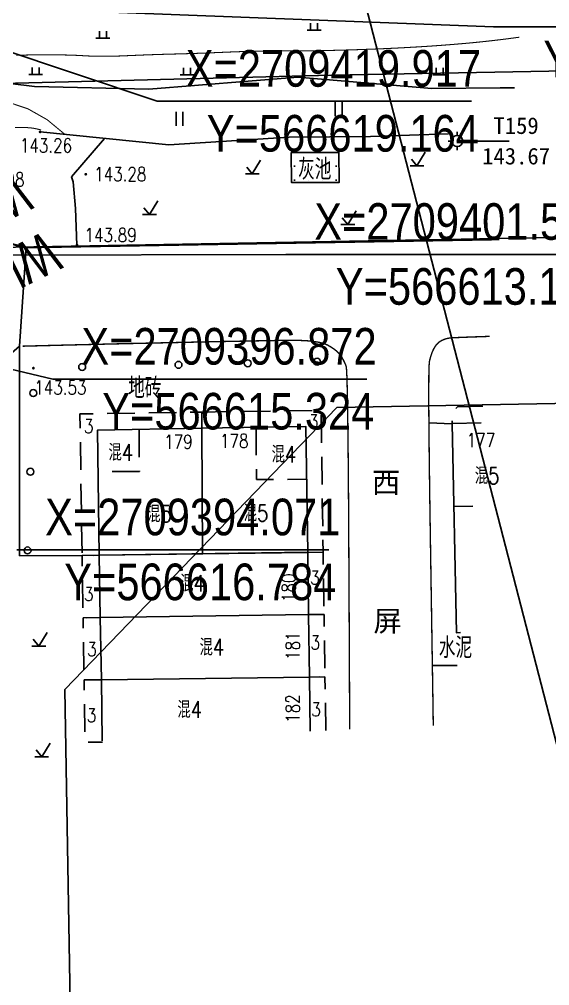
# Model space of a CAD drawing. Extents: x 529262 to 576451, y 2694391 to 2717535.
# Drawn here: x 566630.6 to 566668.9, y 2709348.9 to 2709418.7 of the extents above; entities that cross this region are included whole.
import ezdxf
from ezdxf.enums import TextEntityAlignment as Align
from ezdxf.xclip import XClip

# ---------------------------------------------------------------- set-up
doc = ezdxf.new("R2010")
doc.units = 0
doc.header["$XCLIPFRAME"] = 0
doc.linetypes.add('X3', pattern=[5, 4, -1])
doc.linetypes.add('X5', pattern=[3, 2, -1])
for name, color, linetype in [('DGX', 8, 'Continuous'), ('DIM_COOR', 3, 'Continuous'), ('DLDW', 8, 'Continuous'), ('DLSS', 4, 'Continuous'), ('DMTZ', 8, 'Continuous'), ('GCD', 8, 'Continuous'), ('JMD', 8, 'Continuous'), ('KZD', 8, 'Continuous'), ('PP-COM', 7, 'Continuous'), ('RD-中线', 40, 'Continuous'), ('RD-红线', 7, 'Continuous'), ('ZBTZ', 8, 'Continuous'), ('ZJ', 7, 'Continuous'), ('桩号标注_W', 7, 'Continuous')]:
    doc.layers.add(name, color=color, linetype=linetype)
doc.styles.add('_TCH_DIM', font='smsim.shx', dxfattribs={"width": 0.75, "bigfont": 'smfs.shx'})
doc.styles.add('HZ', font='rs.shx', dxfattribs={"width": 0.8, "bigfont": 'hztxt.shx'})
doc.styles.add('NCME', font='smsim.shx', dxfattribs={"width": 0.7, "bigfont": 'smfs.shx'})
doc.styles.add('中等线体', font='')
doc.styles.add('宋体', font='', dxfattribs={"width": 0.75})
doc.styles.get('中等线体').set_extended_font_data('FZZhongDengXian-Z07S')
doc.styles.get('宋体').set_extended_font_data('SimSun')
doc.linetypes.add('10421', pattern='A,2,[150,AAA.SHX,S=0.5,R=0,X=0,Y=0.5],1e-11', length=2)
doc.linetypes.add('1161', pattern='A,0,[149,AAA.SHX,S=0.15,R=0,X=0,Y=0],-1.6', length=1.6)

# ---------------------------------------------------------------- blocks, each defined once
blk = doc.blocks.new('A$C19FD0107')
at = {"layer": 'RD-中线', "color": 8, "linetype": 'Continuous'}
blk.add_lwpolyline([(-3086.581, 14893.647), (-3108.229, 14899.635, 0.000046), (-3108.317, 14899.659), (-3236.522, 14935.098, 0.007364), (-3240.798, 14936.212), (-3481.528, 14995.181, 0.065736), (-3741.789, 15023.648), (-4056.288, 15016.622, -0.003768), (-4058.096, 15016.595), (-4121.61, 15016.134, 0.002785), (-4122.947, 15016.117), (-4376.617, 15011.447), (-4572.915, 15005.069)], format="xyb", dxfattribs=at)
at = {"layer": 'RD-中线', "color": 8, "linetype": 'Continuous', "flags": 128}
for points in [[(-4490.734, 14139.438, 0), (-4490.29, 14139.417)], [(-3818.251, 14086.168, 0), (-3817.74, 14086.169)]]:
    blk.add_lwpolyline(points, format="xyb", dxfattribs=at)
at = {"layer": 'RD-红线', "color": 8, "linetype": 'Continuous', "flags": 128}
for points in [[(-4139.401, 15027.816), (-4139.826, 15027.808), (-4344.8, 15024.035), (-4408.5, 15022.418), (-4537.848, 15018.215)], [(-4126.34, 15004.052), (-4126.764, 15004.044), (-4344.445, 15000.038)], [(-4364.074, 14979.7), (-4357.856, 14615.297)]]:
    blk.add_lwpolyline(points, dxfattribs=at)
at = {"layer": 'RD-红线', "color": 8}
blk.add_lwpolyline([(-4344.445, 15000.038), (-4364.074, 14979.7, 0.41382)], format="xyb", dxfattribs=at)
blk = doc.blocks.new('gc123')
at = {"color": 8}
for p, q in [((0, 0), (1.2, 2)), ((-1, 0), (1, 0)), ((0, 0), (-0.8, 1))]:
    blk.add_line(p, q, dxfattribs=at)
blk = doc.blocks.new('gc170')
at = {"color": 8, "linetype": 'Continuous'}
blk.add_circle((0, 0), 0.5, dxfattribs=at)
blk = doc.blocks.new('gc119')
at = {"color": 8}
for p, q in [((-1, 0), (1, 0)), ((-0.5, 1), (-0.5, 0)), ((0.5, 1), (0.5, 0))]:
    blk.add_line(p, q, dxfattribs=at)
blk = doc.blocks.new('gc121')
at = {"color": 8}
for p, q in [((-0.5, -1), (-0.5, 1)), ((0.5, -1), (0.5, 1))]:
    blk.add_line(p, q, dxfattribs=at)
blk = doc.blocks.new('gc116')
at = {"color": 8}
for p, q in [((-1.3, 0), (-0.8, 0)), ((0, 1.3), (0, 0.8)), ((1.3, 0), (0.8, 0)), ((0, -1.3), (0, -0.8))]:
    blk.add_line(p, q, dxfattribs=at)
blk.add_circle((0, 0), 0.8, dxfattribs=at)
blk.add_point((0, 0), dxfattribs=at)
blk = doc.blocks.new('GC200')
at = {"linetype": 'Continuous', "const_width": 0.2, "flags": 128}
blk.add_lwpolyline([(-0.1, 0, 1), (0.1, 0, 1)], format="xyb", close=True, dxfattribs=at)

msp = doc.modelspace()

# ---------------------------------------------------------------- hatches: boundary and pattern name
at = {"layer": 'DLDW', "linetype": 'Continuous'}
h = msp.add_hatch(dxfattribs=at)
h.set_pattern_fill('1061', color=252, scale=0.5, style=0)
h.set_pattern_definition([(0, (114.99765, 2.56804), (0.5, 0.5), [0, -1]), (0, (115.49765, 3.06804), (0.5, 0.5), [0, -1])])
h.paths.add_polyline_path([(566650.267, 2709409.058), (566650.287, 2709406.878), (566653.708, 2709406.884), (566653.705, 2709409.064)])

# ---------------------------------------------------------------- linework, layer by layer
at = {"layer": 'Defpoints', "color": 1}
msp.add_lwpolyline([(566932.559, 2709241.206), (566701.74, 2709241.206), (566644.973, 2709460.99)], dxfattribs=at)
at = {"layer": 'DGX', "color": 252, "linetype": 'Continuous', "const_width": 0.075, "elevation": 141}
msp.add_lwpolyline([(566630.417, 2709416.067), (566630.881, 2709416.083), (566631.371, 2709416.095), (566631.888, 2709416.102), (566632.404, 2709416.105), (566632.894, 2709416.105), (566633.357, 2709416.102), (566633.794, 2709416.096), (566634.205, 2709416.086), (566634.59, 2709416.073), (566634.948, 2709416.058), (566635.279, 2709416.039), (566635.606, 2709416.021), (566635.95, 2709416.008), (566636.311, 2709416), (566636.688, 2709415.998), (566637.083, 2709416), (566637.494, 2709416.008), (566637.922, 2709416.021), (566638.367, 2709416.039), (566638.819, 2709416.059), (566639.265, 2709416.077), (566639.706, 2709416.095), (566640.143, 2709416.111), (566640.574, 2709416.125), (566641.001, 2709416.139), (566641.422, 2709416.151), (566641.839, 2709416.162), (566642.26, 2709416.173), (566642.694, 2709416.186), (566643.142, 2709416.2), (566643.604, 2709416.216), (566644.079, 2709416.233), (566644.567, 2709416.253), (566645.069, 2709416.273), (566645.585, 2709416.296), (566646.113, 2709416.317), (566646.655, 2709416.336), (566647.209, 2709416.352), (566647.776, 2709416.365), (566648.356, 2709416.374), (566648.948, 2709416.381), (566649.554, 2709416.385), (566650.172, 2709416.386), (566650.812, 2709416.387), (566651.48, 2709416.393), (566652.179, 2709416.403), (566652.907, 2709416.417), (566653.665, 2709416.435), (566654.452, 2709416.457), (566655.268, 2709416.484), (566656.114, 2709416.515), (566656.969, 2709416.549), (566657.811, 2709416.588), (566658.641, 2709416.632), (566659.458, 2709416.679), (566660.262, 2709416.73), (566661.053, 2709416.786), (566661.833, 2709416.846), (566662.599, 2709416.91), (566663.357, 2709416.979), (566664.109, 2709417.055), (566664.857, 2709417.138), (566665.6, 2709417.227), (566666.338, 2709417.323), (566666.721, 2709417.376)], dxfattribs=at)
at = {"layer": 'DGX', "color": 252, "linetype": 'Continuous', "const_width": 0.075, "flags": 128}
for points in [[(566621.077, 2709410.9), (566622.999, 2709411.833), (566624.831, 2709412.479), (566626.574, 2709412.84), (566628.226, 2709412.916), (566629.788, 2709412.705), (566631.26, 2709412.209), (566632.643, 2709411.427), (566633.935, 2709410.36)], [(566630.326, 2709410.856), (566630.646, 2709410.865), (566630.949, 2709410.863), (566631.235, 2709410.849), (566631.505, 2709410.824), (566631.757, 2709410.787), (566631.992, 2709410.738), (566632.21, 2709410.678)]]:
    msp.add_lwpolyline(points, dxfattribs=at)
at = {"layer": 'DIM_COOR', "color": 3}
for p, q in [((566614.474, 2709420.049), (566664.856, 2709418.115)), ((566619.164, 2709419.917), (566640.587, 2709412.753)), ((566664.856, 2709418.115), (566687.543, 2709418.115)), ((566640.587, 2709412.753), (566663.26, 2709412.753)), ((566613.106, 2709401.583), (566649.859, 2709401.703)), ((566649.859, 2709401.703), (566672.518, 2709401.703)), ((566615.324, 2709396.872), (566633.06, 2709392.697)), ((566633.06, 2709392.697), (566655.719, 2709392.697)), ((566630.456, 2709380.379), (566652.977, 2709380.379))]:
    msp.add_line(p, q, dxfattribs=at)
at = {"layer": 'DLDW', "color": 252, "linetype": 'Continuous', "elevation": 143.489, "flags": 128}
msp.add_lwpolyline([(566650.267, 2709409.058), (566650.287, 2709406.878), (566653.708, 2709406.884), (566653.705, 2709409.064)], close=True, dxfattribs=at)
at = {"layer": 'DLSS', "color": 8, "linetype": 'X3', "const_width": 0.15, "flags": 128}
msp.add_lwpolyline([(566631.142, 2709402.181), (566629.437, 2709402.626), (566626.644, 2709406.935), (566623.911, 2709410.946), (566622.515, 2709413.33), (566621.236, 2709415.597), (566620.072, 2709418.911), (566619.603, 2709421.36)], dxfattribs=at)
at = {"layer": 'DLSS', "color": 8, "linetype": 'Continuous', "const_width": 0.1, "flags": 128}
for points in [[(566631.142, 2709402.181), (566665.275, 2709402.763)], [(566660.508, 2709367.692), (566660.508, 2709367.739), (566660.5, 2709368.243), (566660.488, 2709369.086), (566660.47, 2709370.267), (566660.446, 2709371.787), (566660.417, 2709373.645), (566660.383, 2709375.842), (566660.343, 2709378.378), (566660.298, 2709381.252), (566660.255, 2709384.114), (566660.222, 2709386.613), (566660.199, 2709388.75), (566660.185, 2709390.524), (566660.182, 2709391.935), (566660.189, 2709392.983), (566660.206, 2709393.669), (566660.233, 2709393.992), (566660.266, 2709394.131), (566660.302, 2709394.264), (566660.34, 2709394.391), (566660.381, 2709394.512), (566660.424, 2709394.627), (566660.471, 2709394.737), (566660.519, 2709394.841), (566660.571, 2709394.939), (566660.625, 2709395.03), (566660.683, 2709395.115), (566660.744, 2709395.193), (566660.808, 2709395.264), (566660.876, 2709395.328), (566660.947, 2709395.385), (566661.021, 2709395.435), (566661.099, 2709395.479), (566661.178, 2709395.517), (566661.258, 2709395.551), (566661.339, 2709395.581), (566661.42, 2709395.607), (566661.501, 2709395.63), (566661.583, 2709395.648), (566661.665, 2709395.662), (566661.748, 2709395.673), (566661.896, 2709395.683), (566662.174, 2709395.696), (566662.582, 2709395.714), (566663.121, 2709395.734), (566663.789, 2709395.758), (566664.584, 2709395.786)]]:
    msp.add_lwpolyline(points, dxfattribs=at)
at = {"layer": 'DLSS', "color": 8, "linetype": 'Continuous', "const_width": 0.1, "elevation": 143.48, "flags": 128}
msp.add_lwpolyline([(566630.885, 2709395.076), (566632.206, 2709395.111), (566633.542, 2709395.145), (566634.893, 2709395.178), (566636.258, 2709395.211), (566637.639, 2709395.244), (566639.034, 2709395.276), (566640.444, 2709395.308), (566641.869, 2709395.339), (566643.248, 2709395.369), (566644.52, 2709395.396), (566645.684, 2709395.42), (566646.742, 2709395.441), (566647.692, 2709395.46), (566648.535, 2709395.476), (566649.271, 2709395.489), (566649.9, 2709395.499), (566650.451, 2709395.501), (566650.951, 2709395.49), (566651.402, 2709395.466), (566651.802, 2709395.428), (566652.153, 2709395.377), (566652.454, 2709395.313), (566652.705, 2709395.235), (566652.906, 2709395.144), (566653.074, 2709395.046), (566653.229, 2709394.948), (566653.37, 2709394.85), (566653.496, 2709394.751), (566653.608, 2709394.653), (566653.706, 2709394.554), (566653.789, 2709394.455), (566653.859, 2709394.356), (566653.919, 2709394.257), (566653.975, 2709394.16), (566654.027, 2709394.065), (566654.075, 2709393.97), (566654.119, 2709393.877), (566654.159, 2709393.786), (566654.195, 2709393.696), (566654.227, 2709393.607), (566654.255, 2709393.334), (566654.283, 2709392.692), (566654.308, 2709391.681), (566654.332, 2709390.3), (566654.354, 2709388.55), (566654.375, 2709386.431), (566654.394, 2709383.942), (566654.411, 2709381.084), (566654.427, 2709377.915), (566654.445, 2709374.495), (566654.462, 2709370.823), (566654.478, 2709367.415)], dxfattribs=at)
at = {"layer": 'DMTZ', "linetype": '10421', "elevation": 143.26}
msp.add_lwpolyline([(566632.143, 2709410.542), (566641.429, 2709409.597), (566650.111, 2709410.161), (566655.98, 2709410.202), (566661.617, 2709410.404)], dxfattribs=at)
at = {"layer": 'DMTZ', "linetype": '10421', "flags": 128}
msp.add_lwpolyline([(566634.418, 2709407.288), (566634.534, 2709406.948), (566634.707, 2709405.007), (566634.798, 2709402.376)], dxfattribs=at)
at = {"layer": 'JMD', "linetype": 'X5', "flags": 128}
for points, elevation in [([(566651.449, 2709380.189), (566652.561, 2709380.204), (566652.405, 2709390.454), (566643.801, 2709390.323), (566643.808, 2709389.149)], 144.237), ([(566664.085, 2709390.749), (566662.263, 2709390.711), (566661.872, 2709390.276), (566661.88, 2709389.498)], 144.189), ([(566643.808, 2709389.149), (566643.801, 2709390.323), (566635.014, 2709390.189), (566635.17, 2709379.966), (566636.408, 2709379.983)], 144.237), ([(566662, 2709383.499), (566663.37, 2709383.527)], 144.189), ([(566651.449, 2709380.189), (566652.561, 2709380.204), (566652.629, 2709375.717), (566651.511, 2709375.702)], 144.237), ([(566651.511, 2709375.702), (566652.629, 2709375.717), (566652.691, 2709371.209), (566651.572, 2709371.193)], 144.237), ([(566636.481, 2709375.496), (566635.238, 2709375.479), (566635.311, 2709370.989), (566636.565, 2709370.988)], 144.237), ([(566636.565, 2709370.988), (566635.311, 2709370.989), (566635.375, 2709366.485), (566636.632, 2709366.502)], -852.021), ([(566651.572, 2709371.193), (566652.691, 2709371.209), (566652.755, 2709367.336)], 144.237)]:
    msp.add_lwpolyline(points, dxfattribs=dict(at, elevation=elevation))
at = {"layer": 'JMD', "linetype": 'Continuous', "flags": 128}
for points in [[(566636.408, 2709379.983), (566636.285, 2709389.025), (566643.808, 2709389.149), (566643.865, 2709380.085)], [(566643.865, 2709380.085), (566643.808, 2709389.149), (566651.325, 2709389.272), (566651.449, 2709380.189)], [(566636.408, 2709379.983), (566651.449, 2709380.204), (566651.511, 2709375.702), (566636.481, 2709375.496)]]:
    msp.add_lwpolyline(points, close=True, dxfattribs=at)
at = {"layer": 'JMD', "linetype": 'X5', "flags": 128}
for points in [[(566639.285, 2709389.074), (566639.304, 2709386.044), (566636.326, 2709386.025)], [(566647.726, 2709389.213), (566647.749, 2709385.45), (566651.377, 2709385.472)], [(566636.408, 2709379.983), (566635.17, 2709379.966), (566635.238, 2709375.479), (566636.481, 2709375.496)]]:
    msp.add_lwpolyline(points, dxfattribs=at)
at = {"layer": 'JMD', "linetype": 'Continuous', "flags": 128}
for points, elevation in [([(566662.468, 2709374.408), (566662.181, 2709374.4), (566661.88, 2709389.498), (566663.966, 2709389.541)], -852.819), ([(566651.626, 2709367.284), (566651.572, 2709371.193), (566636.565, 2709370.988), (566636.565, 2709370.988), (566636.631, 2709366.595)], -853.492)]:
    msp.add_lwpolyline(points, dxfattribs=dict(at, elevation=elevation))
at = {"layer": 'JMD', "linetype": 'Continuous', "elevation": -852.021, "flags": 128}
msp.add_lwpolyline([(566636.565, 2709370.988), (566636.481, 2709375.496), (566651.511, 2709375.702), (566651.572, 2709371.193), (566636.565, 2709370.988)], close=True, dxfattribs=at)
at = {"layer": 'KZD', "linetype": 'Continuous'}
msp.add_line((566663.483, 2709409.884), (566665.979, 2709409.884), dxfattribs=at)
at = {"layer": 'ZBTZ', "linetype": '1161', "flags": 128}
for points in [[(566622.335, 2709420.617), (566622.3, 2709419.563), (566622.525, 2709418.665), (566622.893, 2709415.576), (566623.513, 2709414.824), (566631.744, 2709413.807), (566639.975, 2709413.631), (566650.728, 2709414.498), (566660.4, 2709413.676), (566665.334, 2709413.715), (566666.36, 2709413.733)], [(566630.666, 2709395.078), (566631.142, 2709402.181)], [(566630.666, 2709395.078), (566628.275, 2709393.002), (566625.227, 2709392.162), (566621.81, 2709391.427), (566618.225, 2709391.145)], [(566630.666, 2709395.078), (566630.666, 2709379.955), (566635.17, 2709379.966)], [(566660.211, 2709389.544), (566661.854, 2709389.477)], [(566662.232, 2709372.03), (566660.468, 2709372.03)]]:
    msp.add_lwpolyline(points, dxfattribs=at)
at = {"layer": 'ZBTZ', "linetype": '1161', "elevation": 143.862, "flags": 128}
msp.add_lwpolyline([(566634.418, 2709407.288), (566636.786, 2709410.07)], dxfattribs=at)

# ---------------------------------------------------------------- block references
at = {"layer": 'GCD', "linetype": 'Continuous'}
ref = msp.add_blockref('GC200', (566632.143, 2709410.542, 143.26), dxfattribs=dict(at, xscale=0.5, yscale=0.5, zscale=0.5))
ref.add_attrib('height', '143.26', dxfattribs={"linetype": 'Continuous', "height": 1, "style": 'HZ', "width": 0.8}).set_placement((566630.68, 2709409.554, 143.26), align=Align.MIDDLE_LEFT)
ref = msp.add_blockref('GC200', (566635.438, 2709407.486, 143.277), dxfattribs=dict(at, xscale=0.5, yscale=0.5, zscale=0.5))
ref.add_attrib('height', '143.28', dxfattribs={"linetype": 'Continuous', "height": 1, "style": 'HZ', "width": 0.8}).set_placement((566636.038, 2709407.486, 143.277), align=Align.MIDDLE_LEFT)
ref = msp.add_blockref('GC200', (566626.643, 2709407.104, 143.983), dxfattribs=dict(at, xscale=0.5, yscale=0.5, zscale=0.5))
ref.add_attrib('height', '143.98', dxfattribs={"linetype": 'Continuous', "height": 1, "style": 'HZ', "width": 0.8}).set_placement((566627.243, 2709407.104, 143.983), align=Align.MIDDLE_LEFT)
ref = msp.add_blockref('GC200', (566634.798, 2709402.376, 143.894), dxfattribs=dict(at, xscale=0.5, yscale=0.5, zscale=0.5))
ref.add_attrib('height', '143.89', dxfattribs={"linetype": 'Continuous', "height": 1, "style": 'HZ', "width": 0.8}).set_placement((566635.341, 2709403.097, 143.894), align=Align.MIDDLE_LEFT)
ref = msp.add_blockref('GC200', (566631.661, 2709393.491, 143.528), dxfattribs=dict(at, xscale=0.5, yscale=0.5, zscale=0.5))
ref.add_attrib('height', '143.53', dxfattribs={"linetype": 'Continuous', "height": 1, "style": 'HZ', "width": 0.8}).set_placement((566631.72, 2709392.095, 143.528), align=Align.MIDDLE_LEFT)
at = {"layer": 'KZD', "linetype": 'Continuous', "xscale": 0.5, "yscale": 0.5}
msp.add_blockref('gc116', (566662.233, 2709409.884, 143.667), dxfattribs=at)
at = {"layer": 'PP-COM'}
ref = msp.add_blockref('A$C19FD0107', (570997.993, 2694390.603), dxfattribs=at)
XClip(ref).set_block_clipping_path([(-9366.4383134884, 14428.6043910822), (-3328.4480743363, 17452.7484863754)])
at = {"layer": 'ZBTZ', "linetype": 'Continuous', "xscale": 0.5, "yscale": 0.5}
for name, p in [('gc119', (566651.911, 2709417.895)), ('gc119', (566636.674, 2709417.302)), ('gc119', (566631.821, 2709414.68)), ('gc119', (566642.742, 2709414.663)), ('gc119', (566660.977, 2709414.66)), ('gc121', (566653.689, 2709412.188)), ('gc121', (566642.201, 2709411.487)), ('gc123', (566647.453, 2709407.503)), ('gc123', (566659.333, 2709408.083)), ('gc123', (566640.035, 2709404.572)), ('gc123', (566654.34, 2709403.85)), ('gc123', (566632.052, 2709373.423)), ('gc123', (566632.259, 2709365.436))]:
    msp.add_blockref(name, p, dxfattribs=at)
at = {"layer": 'ZBTZ', "linetype": 'Continuous', "xscale": 0.500000000049984, "yscale": 0.500000000049984, "rotation": 181.2860024489135}
for p in [(566635.176, 2709393.576), (566642.127, 2709393.732), (566647.126, 2709393.845), (566652.125, 2709393.957)]:
    msp.add_blockref('gc170', p, dxfattribs=at)
at = {"layer": 'ZBTZ', "linetype": 'Continuous', "xscale": 0.5000000001239142, "yscale": 0.5000000001239142, "zscale": 0.5000000001239142, "rotation": 87.8991736527573}
for p in [(566631.652, 2709391.695), (566631.444, 2709386.015), (566631.235, 2709380.335)]:
    msp.add_blockref('gc170', p, dxfattribs=at)

# ---------------------------------------------------------------- texts
at = {"layer": 'DIM_COOR', "color": 7, "style": '_TCH_DIM', "width": 0.85}
for s, p in [('Y=566614.474', (566668.45, 2709414.48)), ('X=2709419.917', (566642.648, 2709413.803)), ('Y=566619.164', (566644.167, 2709409.119)), ('X=2709401.583', (566651.919, 2709402.753)), ('Y=566613.106', (566653.475, 2709398.068)), ('X=2709396.872', (566635.12, 2709393.747)), ('Y=566615.324', (566636.626, 2709389.063)), ('X=2709394.071', (566632.503, 2709381.429)), ('Y=566616.784', (566633.884, 2709376.745))]:
    msp.add_text(s, height=2.64346, dxfattribs=at).set_placement(p)
at = {"layer": 'JMD', "linetype": 'Continuous', "style": 'HZ', "width": 0.8}
for p in [(566635.305, 2709389.307), (566651.525, 2709389.645), (566651.624, 2709378.37), (566635.312, 2709377.188), (566635.537, 2709373.217), (566651.652, 2709373.696), (566635.514, 2709368.438), (566651.706, 2709368.864)]:
    msp.add_text('3', height=1, dxfattribs=at).set_placement(p, align=Align.MIDDLE_LEFT)
for s, p in [('混4', (566638.857, 2709387.407)), ('混4', (566650.624, 2709387.273)), ('混5', (566665.286, 2709385.723)), ('混5', (566641.646, 2709382.97)), ('混5', (566648.613, 2709383.03)), ('混4', (566644.026, 2709377.962)), ('混4', (566645.427, 2709373.353)), ('混4', (566643.83, 2709368.848))]:
    msp.add_text(s, height=1.2, dxfattribs=at).set_placement(p, align=Align.MIDDLE_RIGHT)
at = {"layer": 'KZD', "linetype": 'Continuous', "style": '宋体'}
for s, p in [('T159', (566666.483, 2709410.984)), ('143.67', (566666.483, 2709408.784))]:
    msp.add_text(s, height=1.2, dxfattribs=at).set_placement(p, align=Align.MIDDLE)
at = {"layer": 'ZJ', "color": 8, "linetype": 'Continuous', "style": 'HZ', "width": 0.8}
for s, height, p in [('灰池', 1.5, (566651.957, 2709407.92)), ('地砖', 1.5, (566639.698, 2709392.131)), ('179', 1, (566642.118, 2709388.179)), ('178', 1, (566646.146, 2709388.239)), ('177', 1, (566663.949, 2709388.296)), ('水泥', 1.5, (566662.108, 2709373.392))]:
    msp.add_text(s, height=height, dxfattribs=at).set_placement(p, align=Align.MIDDLE)
at = {"layer": 'ZJ', "color": 8, "linetype": 'Continuous', "style": '中等线体'}
for s, p in [('西', (566657.102, 2709385.212)), ('屏', (566657.213, 2709375.221))]:
    msp.add_text(s, height=1.5, dxfattribs=at).set_placement(p, align=Align.MIDDLE)
at = {"layer": 'ZJ', "color": 8, "linetype": 'Continuous', "style": 'HZ', "width": 0.8}
for s, p in [('180', (566650.078, 2709377.639)), ('181', (566650.368, 2709373.465)), ('182', (566650.368, 2709368.92))]:
    msp.add_text(s, height=1, rotation=90, dxfattribs=at).set_placement(p, align=Align.MIDDLE)
at = {"layer": '桩号标注_W', "style": 'NCME', "width": 0.75}
for s, p in [('WK0+005', (566619.174, 2709400.531)), ('WK0+000', (566621.295, 2709396.23))]:
    msp.add_text(s, height=3, rotation=206.25024, dxfattribs=at).set_placement(p, align=Align.MIDDLE_RIGHT)

doc.saveas('drawing.dxf')
